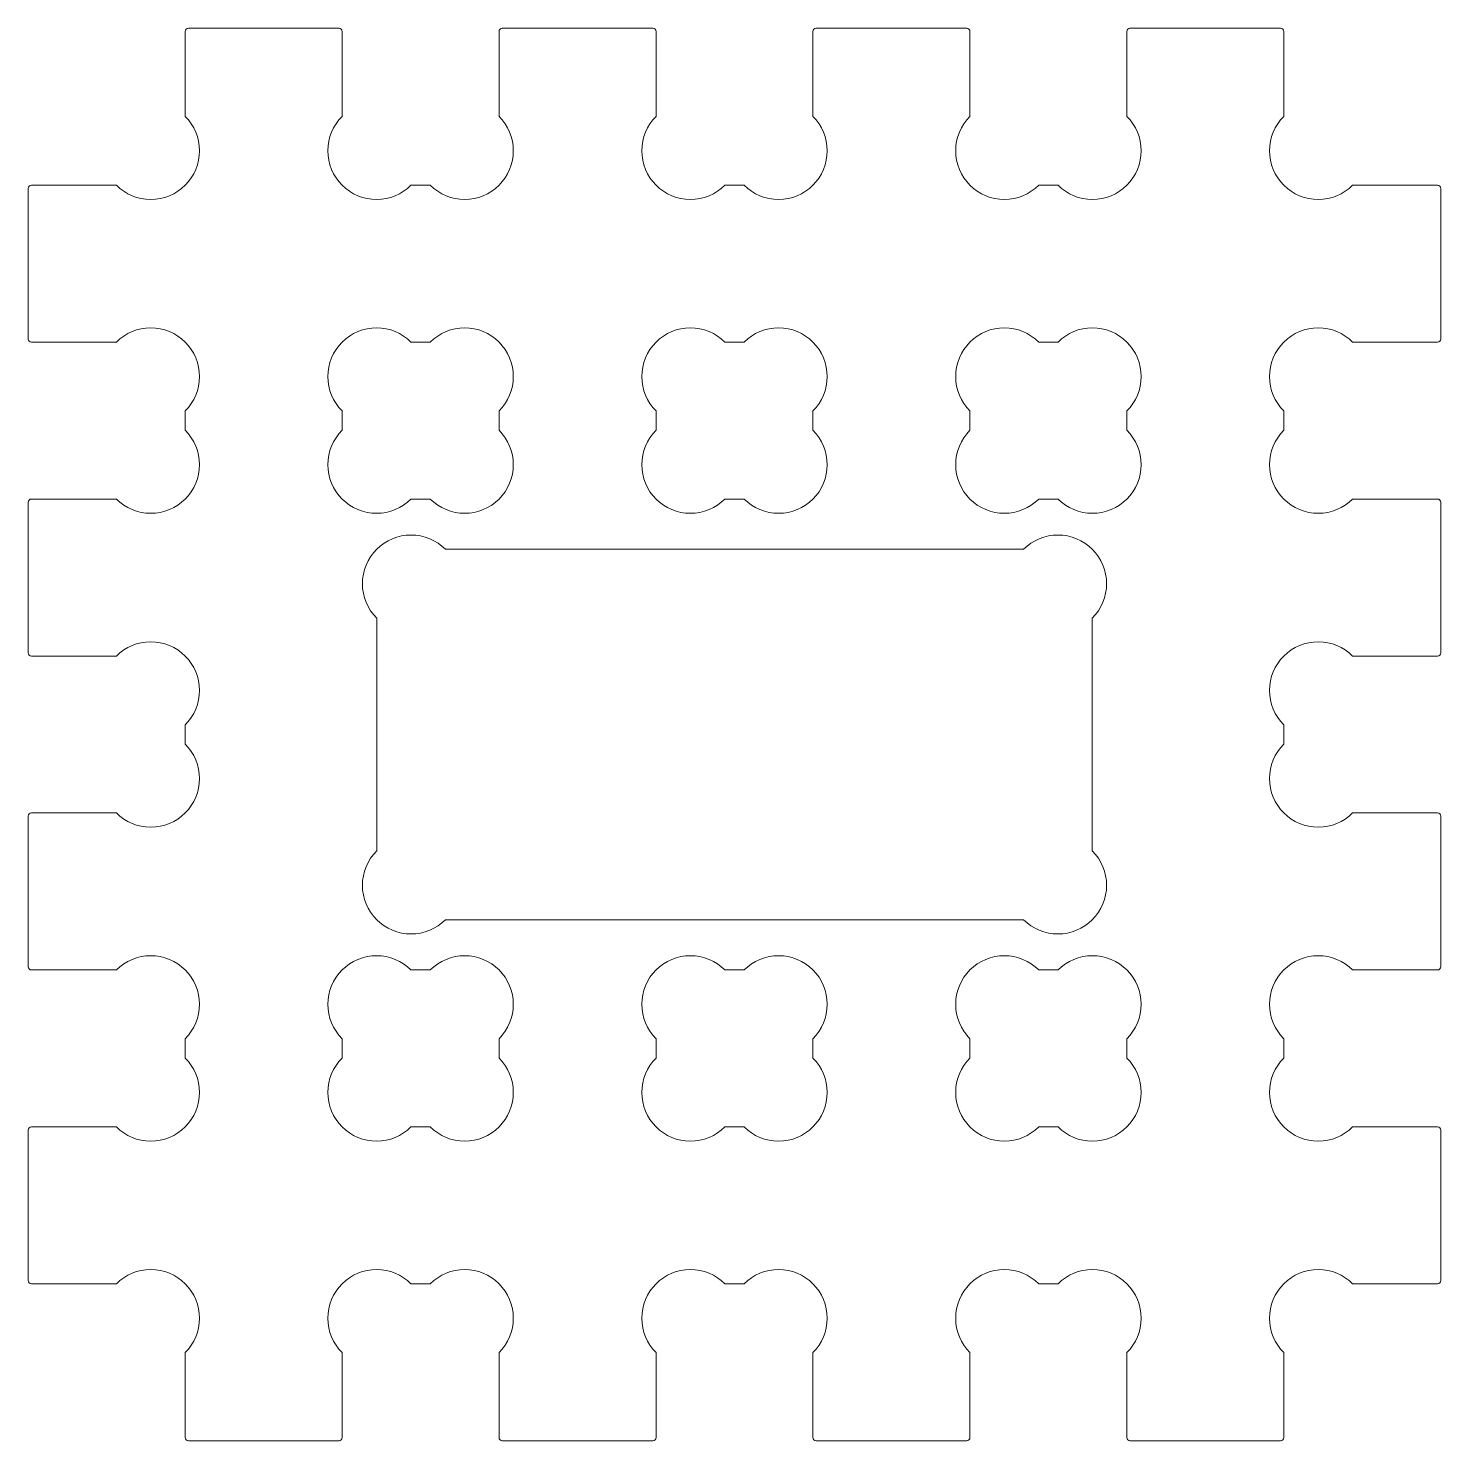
# Model space of a CAD drawing. Extents: x -22.5 to 22.5, y -22.5 to 22.5.
import ezdxf

# ---------------------------------------------------------------- set-up
doc = ezdxf.new("R2010")
doc.units = 0
doc.layers.get('0').update_dxf_attribs({"lineweight": 0})
doc.layers.add('holes', color=1, linetype='Continuous', lineweight=0)

msp = doc.modelspace()

# ---------------------------------------------------------------- linework, layer by layer
msp.add_lwpolyline([(12.5, -19.692, 0.414214), (12.5, -17.5, 0.414214), (10.308, -17.5), (9.692, -17.5, 0.414214), (7.5, -17.5, 0.414214), (7.5, -19.692), (7.5, -22.4, -0.414214), (7.4, -22.5), (2.6, -22.5, -0.414214), (2.5, -22.4), (2.5, -19.692, 0.414214), (2.5, -17.5, 0.414214), (0.308, -17.5), (-0.308, -17.5, 0.414214), (-2.5, -17.5, 0.414214), (-2.5, -19.692), (-2.5, -22.4, -0.414214), (-2.6, -22.5), (-7.4, -22.5, -0.414214), (-7.5, -22.4), (-7.5, -19.692, 0.414214), (-7.5, -17.5, 0.414214), (-9.692, -17.5), (-10.308, -17.5, 0.414214), (-12.5, -17.5, 0.414214), (-12.5, -19.692), (-12.5, -22.4, -0.414214), (-12.6, -22.5), (-17.4, -22.5, -0.414214), (-17.5, -22.4), (-17.5, -19.692, 0.414214), (-17.5, -17.5, 0.414214), (-19.692, -17.5), (-22.4, -17.5, -0.414214), (-22.5, -17.4), (-22.5, -12.6, -0.414214), (-22.4, -12.5), (-19.692, -12.5, 0.414214), (-17.5, -12.5, 0.414214), (-17.5, -10.308), (-17.5, -9.692, 0.414214), (-17.5, -7.5, 0.414214), (-19.692, -7.5), (-22.4, -7.5, -0.414214), (-22.5, -7.4), (-22.5, -2.6, -0.414214), (-22.4, -2.5), (-19.692, -2.5, 0.414214), (-17.5, -2.5, 0.414214), (-17.5, -0.308), (-17.5, 0.308, 0.414214), (-17.5, 2.5, 0.414214), (-19.692, 2.5), (-22.4, 2.5, -0.414214), (-22.5, 2.6), (-22.5, 7.4, -0.414214), (-22.4, 7.5), (-19.692, 7.5, 0.414214), (-17.5, 7.5, 0.414214), (-17.5, 9.692), (-17.5, 10.308, 0.414214), (-17.5, 12.5, 0.414214), (-19.692, 12.5), (-22.4, 12.5, -0.414214), (-22.5, 12.6), (-22.5, 17.4, -0.414214), (-22.4, 17.5), (-19.692, 17.5, 0.414214), (-17.5, 17.5, 0.414214), (-17.5, 19.692), (-17.5, 22.4, -0.414214), (-17.4, 22.5), (-12.6, 22.5, -0.414214), (-12.5, 22.4), (-12.5, 19.692, 0.414214), (-12.5, 17.5, 0.414214), (-10.308, 17.5), (-9.692, 17.5, 0.414214), (-7.5, 17.5, 0.414214), (-7.5, 19.692), (-7.5, 22.4, -0.414214), (-7.4, 22.5), (-2.6, 22.5, -0.414214), (-2.5, 22.4), (-2.5, 19.692, 0.414214), (-2.5, 17.5, 0.414214), (-0.308, 17.5), (0.308, 17.5, 0.414214), (2.5, 17.5, 0.414214), (2.5, 19.692), (2.5, 22.4, -0.414214), (2.6, 22.5), (7.4, 22.5, -0.414214), (7.5, 22.4), (7.5, 19.692, 0.414214), (7.5, 17.5, 0.414214), (9.692, 17.5), (10.308, 17.5, 0.414214), (12.5, 17.5, 0.414214), (12.5, 19.692), (12.5, 22.4, -0.414214), (12.6, 22.5), (17.4, 22.5, -0.414214), (17.5, 22.4), (17.5, 19.692, 0.414214), (17.5, 17.5, 0.414214), (19.692, 17.5), (22.4, 17.5, -0.414214), (22.5, 17.4), (22.5, 12.6, -0.414214), (22.4, 12.5), (19.692, 12.5, 0.414214), (17.5, 12.5, 0.414214), (17.5, 10.308), (17.5, 9.692, 0.414214), (17.5, 7.5, 0.414214), (19.692, 7.5), (22.4, 7.5, -0.414214), (22.5, 7.4), (22.5, 2.6, -0.414214), (22.4, 2.5), (19.692, 2.5, 0.414214), (17.5, 2.5, 0.414214), (17.5, 0.308), (17.5, -0.308, 0.414214), (17.5, -2.5, 0.414214), (19.692, -2.5), (22.4, -2.5, -0.414214), (22.5, -2.6), (22.5, -7.4, -0.414214), (22.4, -7.5), (19.692, -7.5, 0.414214), (17.5, -7.5, 0.414214), (17.5, -9.692), (17.5, -10.308, 0.414214), (17.5, -12.5, 0.414214), (19.692, -12.5), (22.4, -12.5, -0.414214), (22.5, -12.6), (22.5, -17.4, -0.414214), (22.4, -17.5), (19.692, -17.5, 0.414214), (17.5, -17.5, 0.414214), (17.5, -19.692), (17.5, -22.4, -0.414214), (17.4, -22.5), (12.6, -22.5, -0.414214), (12.5, -22.4), (12.5, -19.692)], format="xyb", close=True)
at = {"layer": 'holes'}
for points in [[(-7.5, 10.308, 0.414214), (-7.5, 12.5, 0.414214), (-9.692, 12.5), (-10.308, 12.5, 0.414214), (-12.5, 12.5, 0.414214), (-12.5, 10.308), (-12.5, 9.692, 0.414214), (-12.5, 7.5, 0.414214), (-10.308, 7.5), (-9.692, 7.5, 0.414214), (-7.5, 7.5, 0.414214), (-7.5, 9.692), (-7.5, 10.308)], [(2.5, 10.308, 0.414214), (2.5, 12.5, 0.414214), (0.308, 12.5), (-0.308, 12.5, 0.414214), (-2.5, 12.5, 0.414214), (-2.5, 10.308), (-2.5, 9.692, 0.414214), (-2.5, 7.5, 0.414214), (-0.308, 7.5), (0.308, 7.5, 0.414214), (2.5, 7.5, 0.414214), (2.5, 9.692), (2.5, 10.308)], [(12.5, 10.308, 0.414214), (12.5, 12.5, 0.414214), (10.308, 12.5), (9.692, 12.5, 0.414214), (7.5, 12.5, 0.414214), (7.5, 10.308), (7.5, 9.692, 0.414214), (7.5, 7.5, 0.414214), (9.692, 7.5), (10.308, 7.5, 0.414214), (12.5, 7.5, 0.414214), (12.5, 9.692), (12.5, 10.308)], [(9.208, 5.9, -0.414214), (11.4, 5.9, -0.414214), (11.4, 3.708), (11.4, -3.708, -0.414214), (11.4, -5.9, -0.414214), (9.208, -5.9), (-9.208, -5.9, -0.414214), (-11.4, -5.9, -0.414214), (-11.4, -3.708), (-11.4, 3.708, -0.414214), (-11.4, 5.9, -0.414214), (-9.208, 5.9), (9.208, 5.9)], [(-7.5, -9.692, 0.414214), (-7.5, -7.5, 0.414214), (-9.692, -7.5), (-10.308, -7.5, 0.414214), (-12.5, -7.5, 0.414214), (-12.5, -9.692), (-12.5, -10.308, 0.414214), (-12.5, -12.5, 0.414214), (-10.308, -12.5), (-9.692, -12.5, 0.414214), (-7.5, -12.5, 0.414214), (-7.5, -10.308), (-7.5, -9.692)], [(2.5, -9.692, 0.414214), (2.5, -7.5, 0.414214), (0.308, -7.5), (-0.308, -7.5, 0.414214), (-2.5, -7.5, 0.414214), (-2.5, -9.692), (-2.5, -10.308, 0.414214), (-2.5, -12.5, 0.414214), (-0.308, -12.5), (0.308, -12.5, 0.414214), (2.5, -12.5, 0.414214), (2.5, -10.308), (2.5, -9.692)], [(12.5, -9.692, 0.414214), (12.5, -7.5, 0.414214), (10.308, -7.5), (9.692, -7.5, 0.414214), (7.5, -7.5, 0.414214), (7.5, -9.692), (7.5, -10.308, 0.414214), (7.5, -12.5, 0.414214), (9.692, -12.5), (10.308, -12.5, 0.414214), (12.5, -12.5, 0.414214), (12.5, -10.308), (12.5, -9.692)]]:
    msp.add_lwpolyline(points, format="xyb", close=True, dxfattribs=at)

doc.saveas('drawing.dxf')
